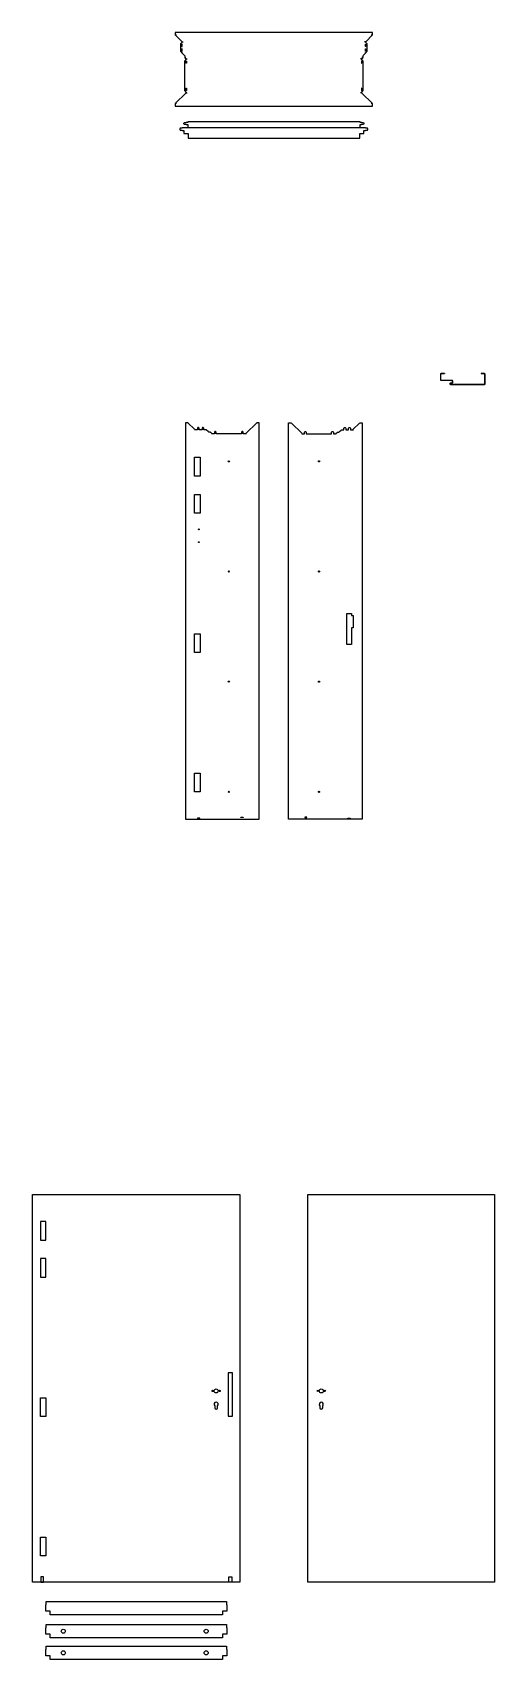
# Model space of a CAD drawing. Extents: x 0 to 2516, y -4581 to 4289.
import ezdxf

# ---------------------------------------------------------------- set-up
doc = ezdxf.new("R2010")
doc.units = 0
doc.header["$MEASUREMENT"] = 0
doc.linetypes.add('CENTERX2', pattern=[20.32, 12.7, -2.54, 2.54, -2.54])

msp = doc.modelspace()

# ---------------------------------------------------------------- linework, layer by layer
for p, q in [((783.8, 4275.8), (777.8, 4275.8)), ((1851.3, 4275.8), (1845.3, 4275.8)), ((814.1, 4238.7), (820.1, 4238.7)), ((816.3, 4176.1), (818.3, 4176.1)), ((1815.1, 4238.7), (1809.1, 4238.7)), ((1812.8, 4176.1), (1810.8, 4176.1)), ((827.1, 4164.4), (829.1, 4164.4)), ((829.3, 4153.8), (835.3, 4153.8)), ((836.1, 4146.2), (842.1, 4146.2)), ((1793.1, 4146.2), (1787.1, 4146.2)), ((1799.8, 4153.8), (1793.8, 4153.8)), ((1802.1, 4164.4), (1800.1, 4164.4)), ((836.1, 3961.2), (842.1, 3961.2)), ((1793.1, 3961.2), (1787.1, 3961.2)), ((783.8, 3902), (777.8, 3902)), ((1851.3, 3902), (1845.3, 3902)), ((2243.2, 2431.4), (2243.2, 2429.9)), ((2443.2, 2431.4), (2443.2, 2429.9)), ((847, 2161.2), (847, 2158.2)), ((847, 2161.2), (847, 2158.2)), ((847, 2161.2), (847, 2158.2)), ((847, 2161.2), (847, 2158.2)), ((1220.8, 2161.2), (1220.8, 2158.2)), ((1220.8, 2161.2), (1220.8, 2158.2)), ((1220.8, 2161.2), (1220.8, 2158.2)), ((1220.8, 2161.2), (1220.8, 2158.2)), ((1408.4, 2161.2), (1408.4, 2158.2)), ((1408.4, 2161.2), (1408.4, 2158.2)), ((1408.4, 2161.2), (1408.4, 2158.2)), ((1408.4, 2161.2), (1408.4, 2158.2)), ((1782.2, 2161.2), (1782.2, 2158.2)), ((1782.2, 2161.2), (1782.2, 2158.2)), ((1782.2, 2161.2), (1782.2, 2158.2)), ((1782.2, 2161.2), (1782.2, 2158.2)), ((884.1, 2125), (884.1, 2122)), ((884.1, 2125), (884.1, 2122)), ((884.1, 2125), (884.1, 2122)), ((884.1, 2125), (884.1, 2122)), ((946.8, 2122.8), (946.8, 2121.8)), ((946.8, 2122.8), (946.8, 2121.8)), ((946.8, 2122.8), (946.8, 2121.8)), ((946.8, 2122.8), (946.8, 2121.8)), ((958.4, 2112), (958.4, 2111)), ((958.4, 2112), (958.4, 2111)), ((958.4, 2112), (958.4, 2111)), ((958.4, 2112), (958.4, 2111)), ((969, 2109.8), (969, 2106.8)), ((969, 2109.8), (969, 2106.8)), ((969, 2109.8), (969, 2106.8)), ((969, 2109.8), (969, 2106.8)), ((976.7, 2103), (976.7, 2100)), ((976.7, 2103), (976.7, 2100)), ((976.7, 2103), (976.7, 2100)), ((976.7, 2103), (976.7, 2100)), ((1161.7, 2103), (1161.7, 2100)), ((1161.7, 2103), (1161.7, 2100)), ((1161.7, 2103), (1161.7, 2100)), ((1161.7, 2103), (1161.7, 2100)), ((1467.5, 2103), (1467.5, 2100)), ((1467.5, 2103), (1467.5, 2100)), ((1467.5, 2103), (1467.5, 2100)), ((1467.5, 2103), (1467.5, 2100)), ((1652.5, 2103), (1652.5, 2100)), ((1652.5, 2103), (1652.5, 2100)), ((1652.5, 2103), (1652.5, 2100)), ((1652.5, 2103), (1652.5, 2100)), ((1660.2, 2109.8), (1660.2, 2106.8)), ((1660.2, 2109.8), (1660.2, 2106.8)), ((1660.2, 2109.8), (1660.2, 2106.8)), ((1660.2, 2109.8), (1660.2, 2106.8)), ((1670.8, 2112), (1670.8, 2111)), ((1670.8, 2112), (1670.8, 2111)), ((1670.8, 2112), (1670.8, 2111)), ((1670.8, 2112), (1670.8, 2111)), ((1682.4, 2122.8), (1682.4, 2121.8)), ((1682.4, 2122.8), (1682.4, 2121.8)), ((1682.4, 2122.8), (1682.4, 2121.8)), ((1682.4, 2122.8), (1682.4, 2121.8)), ((1745.1, 2125), (1745.1, 2119)), ((1745.1, 2125), (1745.1, 2119)), ((1745.1, 2125), (1745.1, 2119)), ((1745.1, 2125), (1745.1, 2119)), ((847, 3), (847, 0)), ((847, 3), (847, 0)), ((847, 3), (847, 0)), ((847, 3), (847, 0)), ((884.1, 3), (884.1, 0)), ((884.1, 3), (884.1, 0)), ((884.1, 3), (884.1, 0)), ((884.1, 3), (884.1, 0)), ((946.8, 1), (946.8, 0)), ((946.8, 1), (946.8, 0)), ((946.8, 1), (946.8, 0)), ((946.8, 1), (946.8, 0)), ((958.4, 1), (958.4, 0)), ((958.4, 1), (958.4, 0)), ((958.4, 1), (958.4, 0)), ((958.4, 1), (958.4, 0)), ((969, 3), (969, 0)), ((969, 3), (969, 0)), ((969, 3), (969, 0)), ((969, 3), (969, 0)), ((976.7, 3), (976.7, 0)), ((976.7, 3), (976.7, 0)), ((976.7, 3), (976.7, 0)), ((976.7, 3), (976.7, 0)), ((1161.7, 3), (1161.7, 0)), ((1161.7, 3), (1161.7, 0)), ((1161.7, 3), (1161.7, 0)), ((1161.7, 3), (1161.7, 0)), ((1220.8, 3), (1220.8, 0)), ((1220.8, 3), (1220.8, 0)), ((1220.8, 3), (1220.8, 0)), ((1220.8, 3), (1220.8, 0)), ((1408.4, 3), (1408.4, 0)), ((1408.4, 3), (1408.4, 0)), ((1408.4, 3), (1408.4, 0)), ((1408.4, 3), (1408.4, 0)), ((1467.5, 3), (1467.5, 0)), ((1467.5, 3), (1467.5, 0)), ((1467.5, 3), (1467.5, 0)), ((1467.5, 3), (1467.5, 0)), ((1652.5, 3), (1652.5, 0)), ((1652.5, 3), (1652.5, 0)), ((1652.5, 3), (1652.5, 0)), ((1652.5, 3), (1652.5, 0)), ((1660.2, 3), (1660.2, 0)), ((1660.2, 3), (1660.2, 0)), ((1660.2, 3), (1660.2, 0)), ((1660.2, 3), (1660.2, 0)), ((1670.8, 1), (1670.8, 0)), ((1670.8, 1), (1670.8, 0)), ((1670.8, 1), (1670.8, 0)), ((1670.8, 1), (1670.8, 0)), ((1682.4, 1), (1682.4, 0)), ((1682.4, 1), (1682.4, 0)), ((1682.4, 1), (1682.4, 0)), ((1682.4, 1), (1682.4, 0)), ((1745.1, 3), (1745.1, 0)), ((1745.1, 3), (1745.1, 0)), ((1745.1, 3), (1745.1, 0)), ((1745.1, 3), (1745.1, 0)), ((1782.2, 3), (1782.2, 0)), ((1782.2, 3), (1782.2, 0)), ((1782.2, 3), (1782.2, 0)), ((1782.2, 3), (1782.2, 0)), ((1069.9, -4159.6), (1069.9, -4159.6)), ((1084.9, -4159.6), (1084.9, -4159.6)), ((2499.4, -4159.6), (2499.4, -4156.6))]:
    msp.add_line(p, q)
at = {"linetype": 'CENTERX2'}
for p, q in [((11.7, -2049.1), (11.7, -2046.1)), ((33.7, -2049.1), (33.7, -2046.1)), ((71.3, -2049.1), (71.3, -2046.1)), ((1058.7, -2046.1), (1058.7, -2049.1)), ((1096.2, -2046.1), (1096.2, -2049.1)), ((1118.2, -2046.1), (1118.2, -2049.1)), ((1516, -2046.1), (1516, -2049.1)), ((2499.4, -2049.1), (2499.4, -2046.1)), ((11.7, -4156.6), (11.7, -4159.6)), ((33.7, -4156.6), (33.7, -4159.6)), ((71.3, -4156.6), (71.3, -4159.6)), ((1058.7, -4156.6), (1058.7, -4159.6)), ((1096.2, -4156.6), (1096.2, -4159.6)), ((1118.2, -4156.6), (1118.2, -4159.6)), ((1516, -4156.6), (1516, -4159.6))]:
    msp.add_line(p, q, dxfattribs=at)
for points in [[(1852.1, 4289.4), (777.1, 4289.4), (777.1, 4277.4), (778.6, 4274.3), (812.6, 4240.3), (815.6, 4237.1), (805.6, 4227.1), (805.6, 4187.6), (815.6, 4177.6), (817.1, 4174.5), (825.6, 4166), (828.6, 4162.9), (828.6, 4155.4), (830.1, 4152.2), (834.6, 4147.7), (837.6, 4144.6), (827.6, 4132.7), (827.6, 3972.7), (837.6, 3962.7), (834.6, 3959.6), (778.6, 3903.6), (777.1, 3900.5), (777.1, 3888.5), (1852.1, 3888.5), (1852.1, 3900.5), (1850.6, 3903.6), (1794.6, 3959.6), (1791.6, 3962.7), (1801.6, 3972.7), (1801.6, 4132.7), (1791.6, 4144.6), (1794.6, 4147.7), (1799.1, 4152.2), (1800.6, 4155.4), (1800.6, 4162.9), (1803.6, 4166), (1812.1, 4174.5), (1813.6, 4177.6), (1823.6, 4187.6), (1823.6, 4227.1), (1813.6, 4237.1), (1816.6, 4240.3), (1850.6, 4274.3), (1852.1, 4277.4)], [(882.3, 1973.5), (912.8, 1973.5), (912.8, 1871.5), (882.3, 1871.5)], [(882.3, 1973.5), (912.8, 1973.5), (912.8, 1871.5), (882.3, 1871.5)], [(882.3, 1973.5), (912.8, 1973.5), (912.8, 1871.5), (882.3, 1871.5)], [(882.3, 1973.5), (912.8, 1973.5), (912.8, 1871.5), (882.3, 1871.5)], [(882.3, 1771.5), (912.8, 1771.5), (912.8, 1669.5), (882.3, 1669.5)], [(1737.3, 1044.5), (1737.3, 952.2), (1712.8, 952.2), (1712.8, 1122.8), (1737.3, 1122.8), (1737.3, 1110.5), (1745.7, 1110.5), (1745.7, 1044.5)], [(882.3, 1011.8), (912.8, 1011.8), (912.8, 909.8), (882.3, 909.8)], [(882.3, 252), (912.8, 252), (912.8, 150), (882.3, 150)], [(882.3, 252), (912.8, 252), (912.8, 150), (882.3, 150)], [(882.3, 252), (912.8, 252), (912.8, 150), (882.3, 150)], [(882.3, 252), (912.8, 252), (912.8, 150), (882.3, 150)], [(0, -2046.1), (1129.9, -2046.1), (1129.9, -4159.6), (0, -4159.6)], [(1499.3, -2046.1), (2516.1, -2046.1), (2516.1, -4159.6), (1499.3, -4159.6)], [(73.1, -2193.1), (43.6, -2193.1), (43.6, -2295.1), (73.1, -2295.1)], [(73.1, -2395.1), (43.6, -2395.1), (43.6, -2497.1), (73.1, -2497.1)], [(1089.9, -3018.4), (1065.4, -3018.4), (1065.4, -3253.7), (1089.9, -3253.7)], [(45, -4159.6), (60, -4159.6), (60, -4129.6), (45, -4129.6)], [(1084.9, -4159.6), (1069.9, -4159.6), (1069.9, -4129.6), (1084.9, -4129.6)]]:
    msp.add_lwpolyline(points, close=True)
at = {"linetype": 'Continuous', "lineweight": 25}
for points in [[(815.8, 4214.1), (815.8, 4226.1), (813.8, 4226.1), (813.8, 4214.1)], [(815.8, 4188.6), (815.8, 4200.6), (813.8, 4200.6), (813.8, 4188.6)], [(1813.3, 4214.1), (1813.3, 4226.1), (1815.3, 4226.1), (1815.3, 4214.1)], [(1813.3, 4188.6), (1813.3, 4200.6), (1815.3, 4200.6), (1815.3, 4188.6)], [(835.8, 4121.6), (835.8, 4133.6), (837.8, 4133.6), (837.8, 4121.6)], [(1793.3, 4121.6), (1793.3, 4133.6), (1791.3, 4133.6), (1791.3, 4121.6)], [(835.8, 3973.7), (835.8, 3985.7), (837.8, 3985.7), (837.8, 3973.7)], [(1793.3, 3973.7), (1793.3, 3985.7), (1791.3, 3985.7), (1791.3, 3973.7)], [(804.8, 3757.5), (814.8, 3757.5), (814.8, 3755), (824.8, 3755), (824.8, 3739), (846.8, 3739), (846.8, 3713.8), (1782.3, 3713.8), (1782.3, 3739), (1804.3, 3739), (1804.3, 3755), (1814.3, 3755), (1814.3, 3757.5), (1824.3, 3757.5), (1827.3, 3760.5), (1827.3, 3764.5), (1824.3, 3767.5), (1814.3, 3767.5), (1814.3, 3770), (814.8, 3770), (814.8, 3767.5), (804.8, 3767.5), (801.8, 3764.5), (801.8, 3760.5)], [(826.8, 3798.6), (836.8, 3798.6), (836.8, 3801.1), (846.8, 3801.1), (846.8, 3804.1), (1782.3, 3804.1), (1782.3, 3801.1), (1792.3, 3801.1), (1792.3, 3798.6), (1802.3, 3798.6), (1805.3, 3795.6), (1805.3, 3791.6), (1802.3, 3788.6), (1792.3, 3788.6), (1792.3, 3786.1), (1782.3, 3786.1), (1782.3, 3770), (846.8, 3770), (846.8, 3786.1), (836.8, 3786.1), (836.8, 3788.6), (826.8, 3788.6), (823.8, 3791.6), (823.8, 3795.6)], [(975.1, 2104.5), (970.6, 2109), (967.5, 2110.5), (960, 2110.5), (956.8, 2113.5), (948.3, 2122), (945.2, 2123.5), (933.2, 2123.5), (933.2, 2132.5), (930.2, 2135.5), (926.2, 2135.5), (923.2, 2132.5), (923.2, 2123.5), (907.7, 2123.5), (907.7, 2132.5), (904.7, 2135.5), (900.7, 2135.5), (897.7, 2132.5), (897.7, 2123.5), (885.7, 2123.5), (882.5, 2126.5), (848.5, 2160.5), (845.4, 2162), (833.4, 2162), (833.4, 0), (1234.4, 0), (1234.4, 2162), (1222.4, 2162), (1219.2, 2160.5), (1163.2, 2104.5), (1160.1, 2101.5), (1148.1, 2101.5), (1148.1, 2110.5), (1145.1, 2113.5), (1141.1, 2113.5), (1138.1, 2110.5), (1138.1, 2101.5), (1000.2, 2101.5), (1000.2, 2110.5), (997.2, 2113.5), (993.2, 2113.5), (990.2, 2110.5), (990.2, 2101.5), (978.2, 2101.5)], [(1654.1, 2104.5), (1658.6, 2109), (1661.7, 2110.5), (1669.2, 2110.5), (1672.4, 2113.5), (1680.9, 2122), (1684, 2123.5), (1696, 2123.5), (1696, 2132.5), (1699, 2135.5), (1703, 2135.5), (1706, 2132.5), (1706, 2123.5), (1721.5, 2123.5), (1721.5, 2132.5), (1724.5, 2135.5), (1728.5, 2135.5), (1731.5, 2132.5), (1731.5, 2123.5), (1743.5, 2123.5), (1746.6, 2126.5), (1780.6, 2160.5), (1783.8, 2162), (1795.8, 2162), (1795.8, 0), (1394.8, 0), (1394.8, 2162), (1406.8, 2162), (1410, 2160.5), (1466, 2104.5), (1469.1, 2101.5), (1481.1, 2101.5), (1481.1, 2110.5), (1484.1, 2113.5), (1488.1, 2113.5), (1491.1, 2110.5), (1491.1, 2101.5), (1629, 2101.5), (1629, 2110.5), (1632, 2113.5), (1636, 2113.5), (1639, 2110.5), (1639, 2101.5), (1651, 2101.5)], [(911, 6), (899, 6), (899, 4), (911, 4)], [(1134.7, 11), (1146.7, 11), (1146.7, 9), (1134.7, 9)], [(1494.5, 11), (1482.5, 11), (1482.5, 9), (1494.5, 9)], [(1718.1, 6), (1730.1, 6), (1730.1, 4), (1718.1, 4)], [(43.6, -3154.8), (73.1, -3154.8), (73.1, -3256.8), (43.6, -3256.8)], [(43.6, -3914.6), (73.1, -3914.6), (73.1, -4016.6), (43.6, -4016.6)]]:
    msp.add_lwpolyline(points, close=True, dxfattribs=at)
for points in [[(2443.2, 2431.4), (2460.2, 2431.4, -0.414214), (2463.2, 2428.4), (2463.2, 2372.4, -0.414214), (2460.2, 2369.4), (2278.2, 2369.4, -0.414214), (2275.2, 2372.4), (2275.2, 2376.9, -0.414214), (2278.2, 2379.9), (2285.7, 2379.9, 0.414214), (2287.2, 2381.4), (2287.2, 2389.9, 0.414214), (2285.7, 2391.4), (2226.2, 2391.4, -0.414214), (2223.2, 2394.4), (2223.2, 2428.4, -0.414214), (2226.2, 2431.4), (2243.2, 2431.4)], [(2443.2, 2429.9), (2460.2, 2429.9, -0.414214), (2461.7, 2428.4), (2461.7, 2372.4, -0.414214), (2460.2, 2370.9), (2278.2, 2370.9, -0.414214), (2276.7, 2372.4), (2276.7, 2376.9, -0.414214), (2278.2, 2378.4), (2285.7, 2378.4, 0.414214), (2288.7, 2381.4), (2288.7, 2389.9, 0.414214), (2285.7, 2392.9), (2226.2, 2392.9, -0.414214), (2224.7, 2394.4), (2224.7, 2428.4, -0.414214), (2226.2, 2429.9), (2243.2, 2429.9)]]:
    msp.add_lwpolyline(points, format="xyb")
for points in [[(992.5, -3197.2), (992.5, -3208.6, 1), (1007.5, -3208.6), (1007.5, -3197.2, 2.539565)], [(1565.4, -3197.2), (1565.4, -3208.6, 1), (1580.4, -3208.6), (1580.4, -3197.2, 2.539565)]]:
    msp.add_lwpolyline(points, format="xyb", close=True)
for points in [[(95.7, -4337.1), (95.7, -4318.6, 0.414214), (93.7, -4316.6), (72.5, -4316.6), (72.5, -4283.1), (73.5, -4283.1), (73.5, -4265.1), (1056.4, -4265.1), (1056.4, -4283.1), (1057.5, -4283.1), (1057.5, -4316.6), (1036.2, -4316.6, 0.414214), (1034.2, -4318.6), (1034.2, -4337.1)], [(95.7, -4462.7), (95.7, -4444.2, 0.414214), (93.7, -4442.2), (72.5, -4442.2), (72.5, -4408.7), (73.5, -4408.7), (73.5, -4390.6), (1056.4, -4390.6), (1056.4, -4408.7), (1057.5, -4408.7), (1057.5, -4442.2), (1036.2, -4442.2, 0.414214), (1034.2, -4444.2), (1034.2, -4462.7)], [(95.7, -4580.7), (95.7, -4562.2, 0.414214), (93.7, -4560.2), (72.5, -4560.2), (72.5, -4526.7), (73.5, -4526.7), (73.5, -4508.7), (1056.4, -4508.7), (1056.4, -4526.7), (1057.5, -4526.7), (1057.5, -4560.2), (1036.2, -4560.2, 0.414214), (1034.2, -4562.2), (1034.2, -4580.7)]]:
    msp.add_lwpolyline(points, format="xyb", close=True, dxfattribs=at)
at = {"color": 0}
for centre in [(1069.2, 1951.5), (1560, 1951.5), (1069.2, 1351), (1560, 1351), (1069.2, 750.5), (1560, 750.5), (1069.2, 150), (1560, 150)]:
    msp.add_circle(centre, 3.25, dxfattribs=at)
for centre, radius in [((905.7, 1581), 2), ((905.7, 1511), 2), ((1000, -3116.6), 11), ((1572.9, -3116.6), 11), ((167.5, -4426.7), 11), ((945.7, -4426.7), 11), ((167.5, -4544.7), 11), ((945.7, -4544.7), 11)]:
    msp.add_circle(centre, radius)
at = {"linetype": 'Continuous', "lineweight": 25}
for centre in [(981, -3116.6), (1019, -3116.6), (1553.9, -3116.6), (1591.9, -3116.6)]:
    msp.add_circle(centre, 3.5, dxfattribs=at)

doc.saveas('drawing.dxf')
